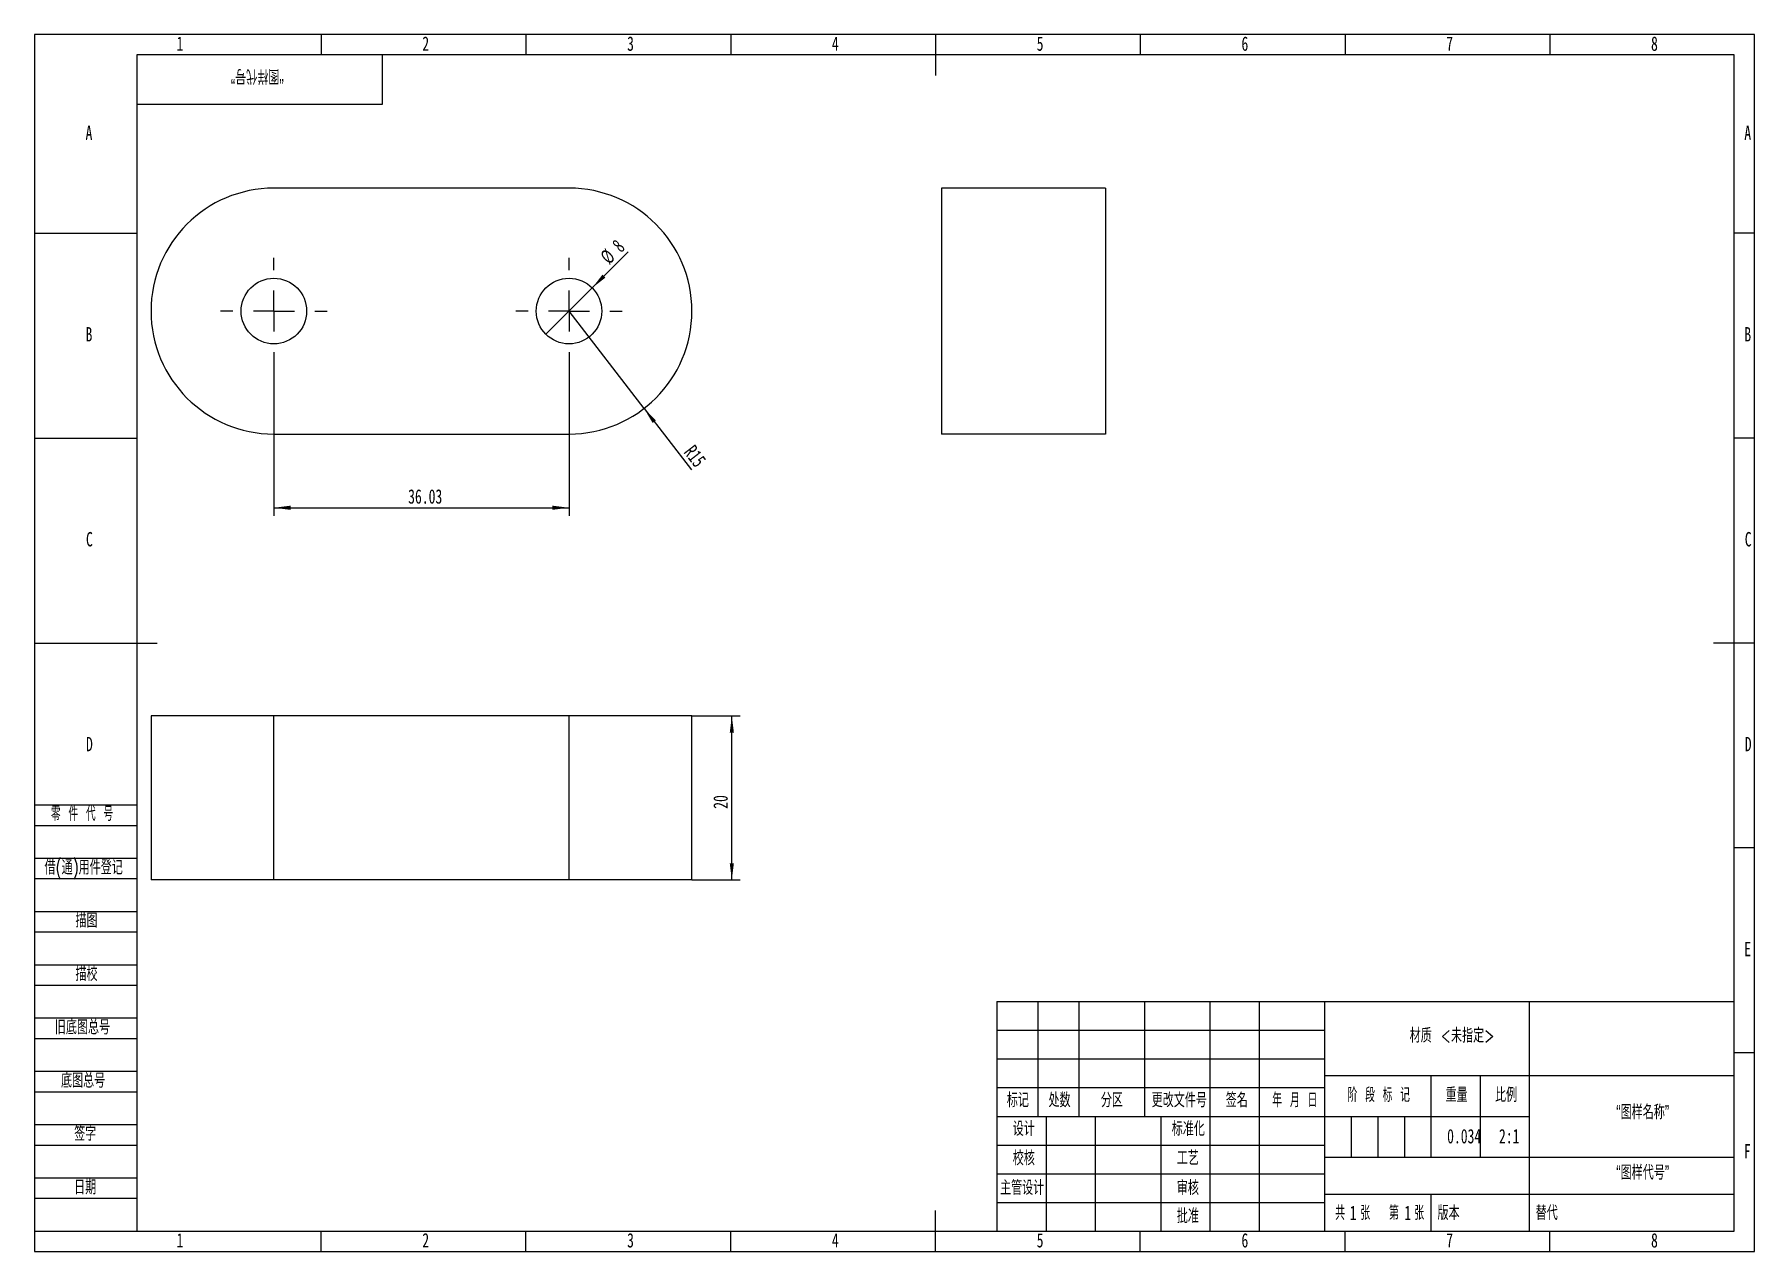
# Model space of a CAD drawing. Header units: millimetres. Extents: x 0 to 420, y 0 to 297.
import ezdxf

# ---------------------------------------------------------------- set-up
doc = ezdxf.new("R2010")
doc.units = ezdxf.units.MM
for name, color, linetype in [('10', 7, 'Continuous'), ('5', 7, 'Continuous'), ('9', 7, 'Continuous'), ('SLD-0', 7, 'Continuous')]:
    doc.layers.add(name, color=color, linetype=linetype)
doc.styles.add('SLDTEXTSTYLE0', font='TXT', dxfattribs={"width": 0.7, "bigfont": 'bigfont'})
doc.styles.add('SLDTEXTSTYLE1', font='TXT', dxfattribs={"width": 0.62, "bigfont": 'bigfont'})
doc.styles.add('SLDTEXTSTYLE2', font='TXT', dxfattribs={"width": 0.614286, "bigfont": 'bigfont'})
doc.styles.add('SLDTEXTSTYLE3', font='TXT', dxfattribs={"width": 0.6, "bigfont": 'bigfont'})
doc.styles.add('SLDTEXTSTYLE4', font='TXT', dxfattribs={"width": 0.7})
doc.dimstyles.new('SLDDIMSTYLE0', dxfattribs={"dimtxt": 3.5, "dimasz": 4.08, "dimexe": 0, "dimexo": 0.0625, "dimgap": 0.875, "dimtad": 1, "dimlfac": 0.5, "dimrnd": 1e-09, "dimzin": 12, "dimdsep": 46, "dimtxsty": 'SLDTEXTSTYLE4', "dimsah": 1, "dimcen": 0.09, "dimadec": 0, "dimazin": 3, "dimtfac": 1, "dimtofl": 0, "dimtmove": 0, "dimatfit": 3, "dimfxl": 0, "dimfrac": 2, "dimtolj": 1, "dimtzin": 12, "dimarcsym": 0})
doc.dimstyles.new('SLDDIMSTYLE1', dxfattribs={"dimtxt": 3.5, "dimasz": 4.08, "dimexe": 0, "dimexo": 0.0625, "dimgap": 0.875, "dimtad": 1, "dimlfac": 0.5, "dimrnd": 1e-09, "dimzin": 12, "dimdsep": 46, "dimtxsty": 'SLDTEXTSTYLE4', "dimblk1": 'NONE', "dimsah": 1, "dimcen": 0, "dimadec": 0, "dimazin": 3, "dimtfac": 1, "dimtmove": 0, "dimatfit": 3, "dimldrblk": 'NONE', "dimfxl": 0, "dimfrac": 2, "dimtolj": 1, "dimtzin": 12, "dimarcsym": 0})
doc.dimstyles.new('SLDDIMSTYLE2', dxfattribs={"dimtxt": 3.5, "dimasz": 4.08, "dimexe": 0, "dimexo": 0.0625, "dimgap": 0.875, "dimtad": 1, "dimlfac": 0.5, "dimrnd": 1e-09, "dimzin": 12, "dimdsep": 46, "dimtxsty": 'SLDTEXTSTYLE4', "dimsah": 1, "dimcen": 0, "dimadec": 0, "dimazin": 3, "dimtfac": 1, "dimtofl": 0, "dimtmove": 0, "dimatfit": 3, "dimfxl": 0, "dimfrac": 2, "dimtolj": 1, "dimtzin": 12, "dimarcsym": 0})

# ---------------------------------------------------------------- blocks, each defined once
blk = doc.blocks.new('_D')
at = {"layer": '10'}
for p, q in [((58.47, 216.49), (58.47, 179.5)), ((130.53, 216.49), (130.53, 179.5)), ((58.47, 181.5), (130.53, 181.5))]:
    blk.add_line(p, q, dxfattribs=at)
for points in [[(58.47, 181.5), (62.55, 180.99), (62.55, 182.01)], [(130.53, 181.5), (126.45, 182.01), (126.45, 180.99)]]:
    blk.add_solid(points, dxfattribs=at)
at = {"layer": '10', "insert": (91.25, 186.01), "char_height": 3.5, "attachment_point": 1, "style": 'SLDTEXTSTYLE4'}
blk.add_mtext('36.03', dxfattribs=at)
blk = doc.blocks.new('_D_1')
at = {"layer": '10'}
for q in [(145.01, 243.97), (124.87, 223.83)]:
    blk.add_line((136.19, 235.15), q, dxfattribs=at)
blk.add_solid([(136.19, 235.15), (139.43, 237.67), (138.71, 238.39)], dxfattribs=at)
at = {"layer": '10', "char_height": 3.5, "attachment_point": 1, "rotation": 45, "style": 'SLDTEXTSTYLE4'}
for s, insert in [('%%c', (137.83, 243.17)), ('8', (140.75, 246.07))]:
    blk.add_mtext(s, dxfattribs=dict(at, insert=insert))
blk = doc.blocks.new('_None')
blk = doc.blocks.new('_D_2')
at = {"layer": '10'}
for q in [(130.53, 229.49), (160.41, 190.76)]:
    blk.add_line((148.85, 205.74), q, dxfattribs=at)
blk.add_solid([(148.85, 205.74), (150.94, 202.2), (151.75, 202.82)], dxfattribs=at)
at = {"layer": '10', "insert": (161.17, 197.16), "char_height": 3.5, "attachment_point": 1, "rotation": 307.6473, "style": 'SLDTEXTSTYLE4'}
blk.add_mtext('R15', dxfattribs=at)
blk = doc.blocks.new('SW_CENTERMARKSYMBOL_0')
at = {"layer": '10', "color": 0}
for p, q in [((0, 10), (0, 13)), ((0, 0), (0, 5)), ((-10, 0), (-13, 0)), ((0, 0), (-5, 0)), ((0, 0), (0, -5)), ((0, 0), (5, 0)), ((10, 0), (13, 0)), ((0, -10), (0, -13))]:
    blk.add_line(p, q, dxfattribs=at)
blk = doc.blocks.new('SW_CENTERMARKSYMBOL_1')
at = {"layer": '10', "color": 0}
for p, q in [((0, 10), (0, 13)), ((0, 0), (0, 5)), ((-10, 0), (-13, 0)), ((0, 0), (-5, 0)), ((0, 0), (0, -5)), ((0, 0), (5, 0)), ((10, 0), (13, 0)), ((0, -10), (0, -13))]:
    blk.add_line(p, q, dxfattribs=at)
blk = doc.blocks.new('_D_3')
at = {"layer": '10'}
for p, q in [((160.53, 130.69), (172.28, 130.69)), ((170.28, 90.69), (170.28, 130.69)), ((160.53, 90.69), (172.28, 90.69))]:
    blk.add_line(p, q, dxfattribs=at)
for points in [[(170.28, 130.69), (169.77, 126.61), (170.79, 126.61)], [(170.28, 90.69), (170.79, 94.77), (169.77, 94.77)]]:
    blk.add_solid(points, dxfattribs=at)
at = {"layer": '10', "insert": (165.77, 108.04), "char_height": 3.5, "attachment_point": 1, "rotation": 90, "style": 'SLDTEXTSTYLE4'}
blk.add_mtext('20', dxfattribs=at)

msp = doc.modelspace()

# ---------------------------------------------------------------- linework, layer by layer
at = {"color": 7, "linetype": 'Continuous', "lineweight": 25}
for p, q in [((130.53, 259.49), (58.47, 259.49)), ((261.5, 259.49), (221.5, 259.49)), ((221.5, 259.49), (221.5, 199.49)), ((261.5, 259.49), (261.5, 199.49)), ((58.47, 199.49), (130.53, 199.49)), ((261.5, 199.49), (221.5, 199.49)), ((28.47, 130.69), (28.47, 90.69)), ((58.47, 130.69), (28.47, 130.69)), ((58.47, 90.69), (58.47, 130.69)), ((130.53, 130.69), (58.47, 130.69)), ((130.53, 90.69), (130.53, 130.69)), ((160.53, 130.69), (130.53, 130.69)), ((160.53, 90.69), (160.53, 130.69)), ((58.47, 90.69), (28.47, 90.69)), ((130.53, 90.69), (58.47, 90.69)), ((160.53, 90.69), (130.53, 90.69))]:
    msp.add_line(p, q, dxfattribs=at)
for centre in [(58.47, 229.49), (130.53, 229.49)]:
    msp.add_circle(centre, 8, dxfattribs=at)
for centre, start, end in [((58.47, 229.49), 90, 270), ((130.53, 229.49), 270, 90)]:
    msp.add_arc(centre, 30, start, end, dxfattribs=at)
at = {"layer": '10', "color": 7}
for p, q in [((0, 109), (25, 109)), ((0, 104), (25, 104)), ((0, 96), (25, 96)), ((0, 91), (25, 91)), ((0, 83), (25, 83)), ((0, 78), (25, 78)), ((0, 70), (25, 70)), ((0, 65), (25, 65)), ((0, 57), (25, 57)), ((0, 52), (25, 52)), ((235, 54), (315, 54)), ((235, 47), (315, 47)), ((0, 44), (25, 44)), ((0, 39), (25, 39)), ((0, 31), (25, 31)), ((0, 26), (25, 26)), ((0, 18), (25, 18)), ((0, 13), (25, 13))]:
    msp.add_line(p, q, dxfattribs=at)
at = {"layer": '10', "color": 7, "lineweight": 25}
for p, q in [((245, 61), (245, 33)), ((255, 61), (255, 33)), ((271, 61), (271, 33)), ((287, 61), (287, 5)), ((299, 61), (299, 5)), ((315, 61), (315, 5)), ((365, 61), (365, 33)), ((315, 43), (415, 43)), ((340.986, 43), (340.986, 23)), ((353, 43), (353, 23)), ((235, 40), (315, 40)), ((235, 33), (365, 33)), ((247, 33), (247, 5)), ((259, 33), (259, 5)), ((275, 33), (275, 5)), ((365, 33), (365, 5)), ((235, 26), (315, 26)), ((315, 23), (415, 23)), ((235, 19), (315, 19)), ((315, 14), (415, 14)), ((235, 12), (315, 12))]:
    msp.add_line(p, q, dxfattribs=at)
at = {"layer": '5'}
for p, q in [((70, 297), (70, 292)), ((120, 297), (120, 292)), ((170, 297), (170, 292)), ((270, 297), (270, 292)), ((320, 297), (320, 292)), ((370, 297), (370, 292)), ((0, 248.5), (25, 248.5)), ((420, 248.5), (415, 248.5)), ((0, 198.5), (25, 198.5)), ((420, 198.5), (415, 198.5)), ((420, 98.5), (415, 98.5)), ((420, 48.5), (415, 48.5)), ((70, 0), (70, 5)), ((120, 0), (120, 5)), ((170, 0), (170, 5)), ((270, 0), (270, 5)), ((320, 0), (320, 5)), ((370, 0), (370, 5))]:
    msp.add_line(p, q, dxfattribs=at)
at = {"layer": '5', "lineweight": 25}
for p, q in [((220, 297), (220, 287)), ((0, 148.5), (30, 148.5)), ((420, 148.5), (410, 148.5)), ((220, 0), (220, 10))]:
    msp.add_line(p, q, dxfattribs=at)
at = {"layer": '5', "color": 7, "lineweight": 25}
for p, q in [((415, 292), (25, 292)), ((25, 292), (25, 5)), ((85, 280), (85, 292)), ((415, 5), (415, 292)), ((25, 280), (85, 280)), ((235, 61), (415, 61)), ((235, 61), (235, 5)), ((0, 5), (415, 5))]:
    msp.add_line(p, q, dxfattribs=at)
at = {"layer": '9', "color": 7}
for p, q in [((420, 297), (0, 297)), ((0, 297), (0, 0)), ((420, 148.5), (420, 297)), ((420, 0), (420, 148.5)), ((0, 0), (420, 0))]:
    msp.add_line(p, q, dxfattribs=at)
at = {"layer": 'SLD-0'}
for p, q in [((321.5, 33), (321.5, 23)), ((328, 33), (328, 23)), ((334.5, 33), (334.5, 23))]:
    msp.add_line(p, q, dxfattribs=at)
at = {"layer": 'SLD-0', "lineweight": 25}
msp.add_line((340.986, 14), (340.986, 5), dxfattribs=at)

# ---------------------------------------------------------------- block references
at = {"layer": '10'}
for name, p in [('SW_CENTERMARKSYMBOL_0', (58.47, 229.49)), ('SW_CENTERMARKSYMBOL_1', (130.53, 229.49))]:
    msp.add_blockref(name, p, dxfattribs=at)

# ---------------------------------------------------------------- texts
at = {"layer": '10', "char_height": 3.5}
for s, insert, attachment_point, style in [('1', (35.544, 296.505), 2, 'SLDTEXTSTYLE4'), ('2', (95.544, 296.505), 2, 'SLDTEXTSTYLE4'), ('3', (145.544, 296.505), 2, 'SLDTEXTSTYLE4'), ('4', (195.544, 296.505), 2, 'SLDTEXTSTYLE4'), ('5', (245.544, 296.505), 2, 'SLDTEXTSTYLE4'), ('6', (295.547, 296.505), 2, 'SLDTEXTSTYLE4'), ('7', (345.547, 296.505), 2, 'SLDTEXTSTYLE4'), ('8', (395.547, 296.505), 2, 'SLDTEXTSTYLE4'), ('A', (13.32, 274.755), 2, 'SLDTEXTSTYLE4'), ('A', (418.32, 274.755), 2, 'SLDTEXTSTYLE4'), ('B', (13.32, 225.576), 2, 'SLDTEXTSTYLE4'), ('B', (418.32, 225.576), 2, 'SLDTEXTSTYLE4'), ('C', (13.427, 175.576), 2, 'SLDTEXTSTYLE4'), ('C', (418.427, 175.576), 2, 'SLDTEXTSTYLE4'), ('D', (13.43, 125.576), 2, 'SLDTEXTSTYLE4'), ('D', (418.43, 125.576), 2, 'SLDTEXTSTYLE4'), ('E', (418.318, 75.576), 2, 'SLDTEXTSTYLE4'), ('材质 <未指定>', (346.128, 54.481), 2, 'SLDTEXTSTYLE0'), ('“图样名称”', (392.688, 35.791), 2, 'SLDTEXTSTYLE0'), ('0.034', (349.093, 29.905), 2, 'SLDTEXTSTYLE4'), ('2:1', (360.084, 29.905), 2, 'SLDTEXTSTYLE4'), ('F', (418.224, 26.255), 2, 'SLDTEXTSTYLE4'), ('“图样代号”', (392.69, 21.05), 2, 'SLDTEXTSTYLE0'), ('1', (321.142, 11.201), 1, 'SLDTEXTSTYLE4'), ('1', (334.479, 11.201), 1, 'SLDTEXTSTYLE4'), ('1', (35.544, 4.505), 2, 'SLDTEXTSTYLE4'), ('2', (95.544, 4.505), 2, 'SLDTEXTSTYLE4'), ('3', (145.544, 4.505), 2, 'SLDTEXTSTYLE4'), ('4', (195.544, 4.505), 2, 'SLDTEXTSTYLE4'), ('5', (245.544, 4.505), 2, 'SLDTEXTSTYLE4'), ('6', (295.547, 4.505), 2, 'SLDTEXTSTYLE4'), ('7', (345.547, 4.505), 2, 'SLDTEXTSTYLE4'), ('8', (395.547, 4.505), 2, 'SLDTEXTSTYLE4')]:
    msp.add_mtext(s, dxfattribs=dict(at, insert=insert, attachment_point=attachment_point, style=style))
at = {"layer": '10', "color": 7, "char_height": 3.5}
for s, insert, attachment_point, style in [('零 件 代 号', (4.023, 108.595), 1, 'SLDTEXTSTYLE2'), ('借(通)用件登记', (2.474, 95.499), 1, 'SLDTEXTSTYLE0'), ('描图', (12.719, 82.553), 2, 'SLDTEXTSTYLE0'), ('描校', (12.719, 69.517), 2, 'SLDTEXTSTYLE0'), ('旧底图总号', (5, 56.488), 1, 'SLDTEXTSTYLE0'), ('底图总号', (6.5, 43.486), 1, 'SLDTEXTSTYLE0'), ('标记', (240.135, 38.717), 2, 'SLDTEXTSTYLE0'), ('处数', (250.298, 38.717), 2, 'SLDTEXTSTYLE0'), ('分区', (263.075, 38.717), 2, 'SLDTEXTSTYLE0'), ('更改文件号', (279.539, 38.717), 2, 'SLDTEXTSTYLE0'), ('签名', (293.579, 38.717), 2, 'SLDTEXTSTYLE0'), ('年 月 日', (307.742, 38.717), 2, 'SLDTEXTSTYLE1'), ('阶 段 标 记', (328.24, 39.994), 2, 'SLDTEXTSTYLE2'), ('重量', (347.243, 39.994), 2, 'SLDTEXTSTYLE0'), ('比例', (359.326, 39.994), 2, 'SLDTEXTSTYLE0'), ('签字', (12.401, 30.537), 2, 'SLDTEXTSTYLE0'), ('设计', (241.567, 31.734), 2, 'SLDTEXTSTYLE0'), ('标准化', (281.739, 31.734), 2, 'SLDTEXTSTYLE0'), ('校核', (241.567, 24.556), 2, 'SLDTEXTSTYLE0'), ('工艺', (281.629, 24.599), 2, 'SLDTEXTSTYLE0'), ('日期', (12.401, 17.437), 2, 'SLDTEXTSTYLE0'), ('主管设计', (241.167, 17.33), 2, 'SLDTEXTSTYLE0'), ('审核', (281.629, 17.33), 2, 'SLDTEXTSTYLE0'), ('批准', (281.629, 10.441), 2, 'SLDTEXTSTYLE0'), ('共  张', (321.871, 11.201), 2, 'SLDTEXTSTYLE3'), ('第  张', (335.04, 11.201), 2, 'SLDTEXTSTYLE3'), ('版本', (345.279, 11.201), 2, 'SLDTEXTSTYLE0')]:
    msp.add_mtext(s, dxfattribs=dict(at, insert=insert, attachment_point=attachment_point, style=style))
at = {"layer": 'SLD-0', "insert": (54.424, 285.023), "char_height": 3.5, "attachment_point": 2, "rotation": 180, "style": 'SLDTEXTSTYLE0'}
msp.add_mtext('“图样代号”', dxfattribs=at)
at = {"layer": 'SLD-0', "insert": (366.561, 11.201), "char_height": 3.5, "attachment_point": 1, "style": 'SLDTEXTSTYLE0'}
msp.add_mtext('替代', dxfattribs=at)

# ---------------------------------------------------------------- dimensions: what is measured, and where the dimension line sits
at = {"layer": '10'}
dim = msp.add_diameter_dim_2p(p1=(124.873, 223.833), p2=(136.187, 235.147), dimstyle='SLDDIMSTYLE1', dxfattribs=at)
dim.commit()
dim.dimension.update_dxf_attribs({"geometry": '_D_1', "text_midpoint": (143.107, 242.067), "dimtype": 163})
dim = msp.add_radius_dim(center=(130.53, 229.49), mpoint=(148.854, 205.736), dimstyle='SLDDIMSTYLE2', dxfattribs=at)
dim.commit()
dim.dimension.update_dxf_attribs({"geometry": '_D_2', "text_midpoint": (159.034, 192.54), "dimtype": 164})
dim = msp.add_linear_dim(base=(130.53, 181.502), p1=(58.47, 216.49), p2=(130.53, 216.49), dimstyle='SLDDIMSTYLE0', dxfattribs=at)
dim.commit()
dim.dimension.update_dxf_attribs({"geometry": '_D', "text_midpoint": (95.081, 181.502), "dimtype": 160})
dim = msp.add_linear_dim(base=(170.28, 130.69), p1=(160.53, 90.69), p2=(160.53, 130.69), angle=90, dimstyle='SLDDIMSTYLE0', dxfattribs=at)
dim.commit()
dim.dimension.update_dxf_attribs({"geometry": '_D_3', "text_midpoint": (170.28, 109.579), "dimtype": 160})

doc.saveas('drawing.dxf')
